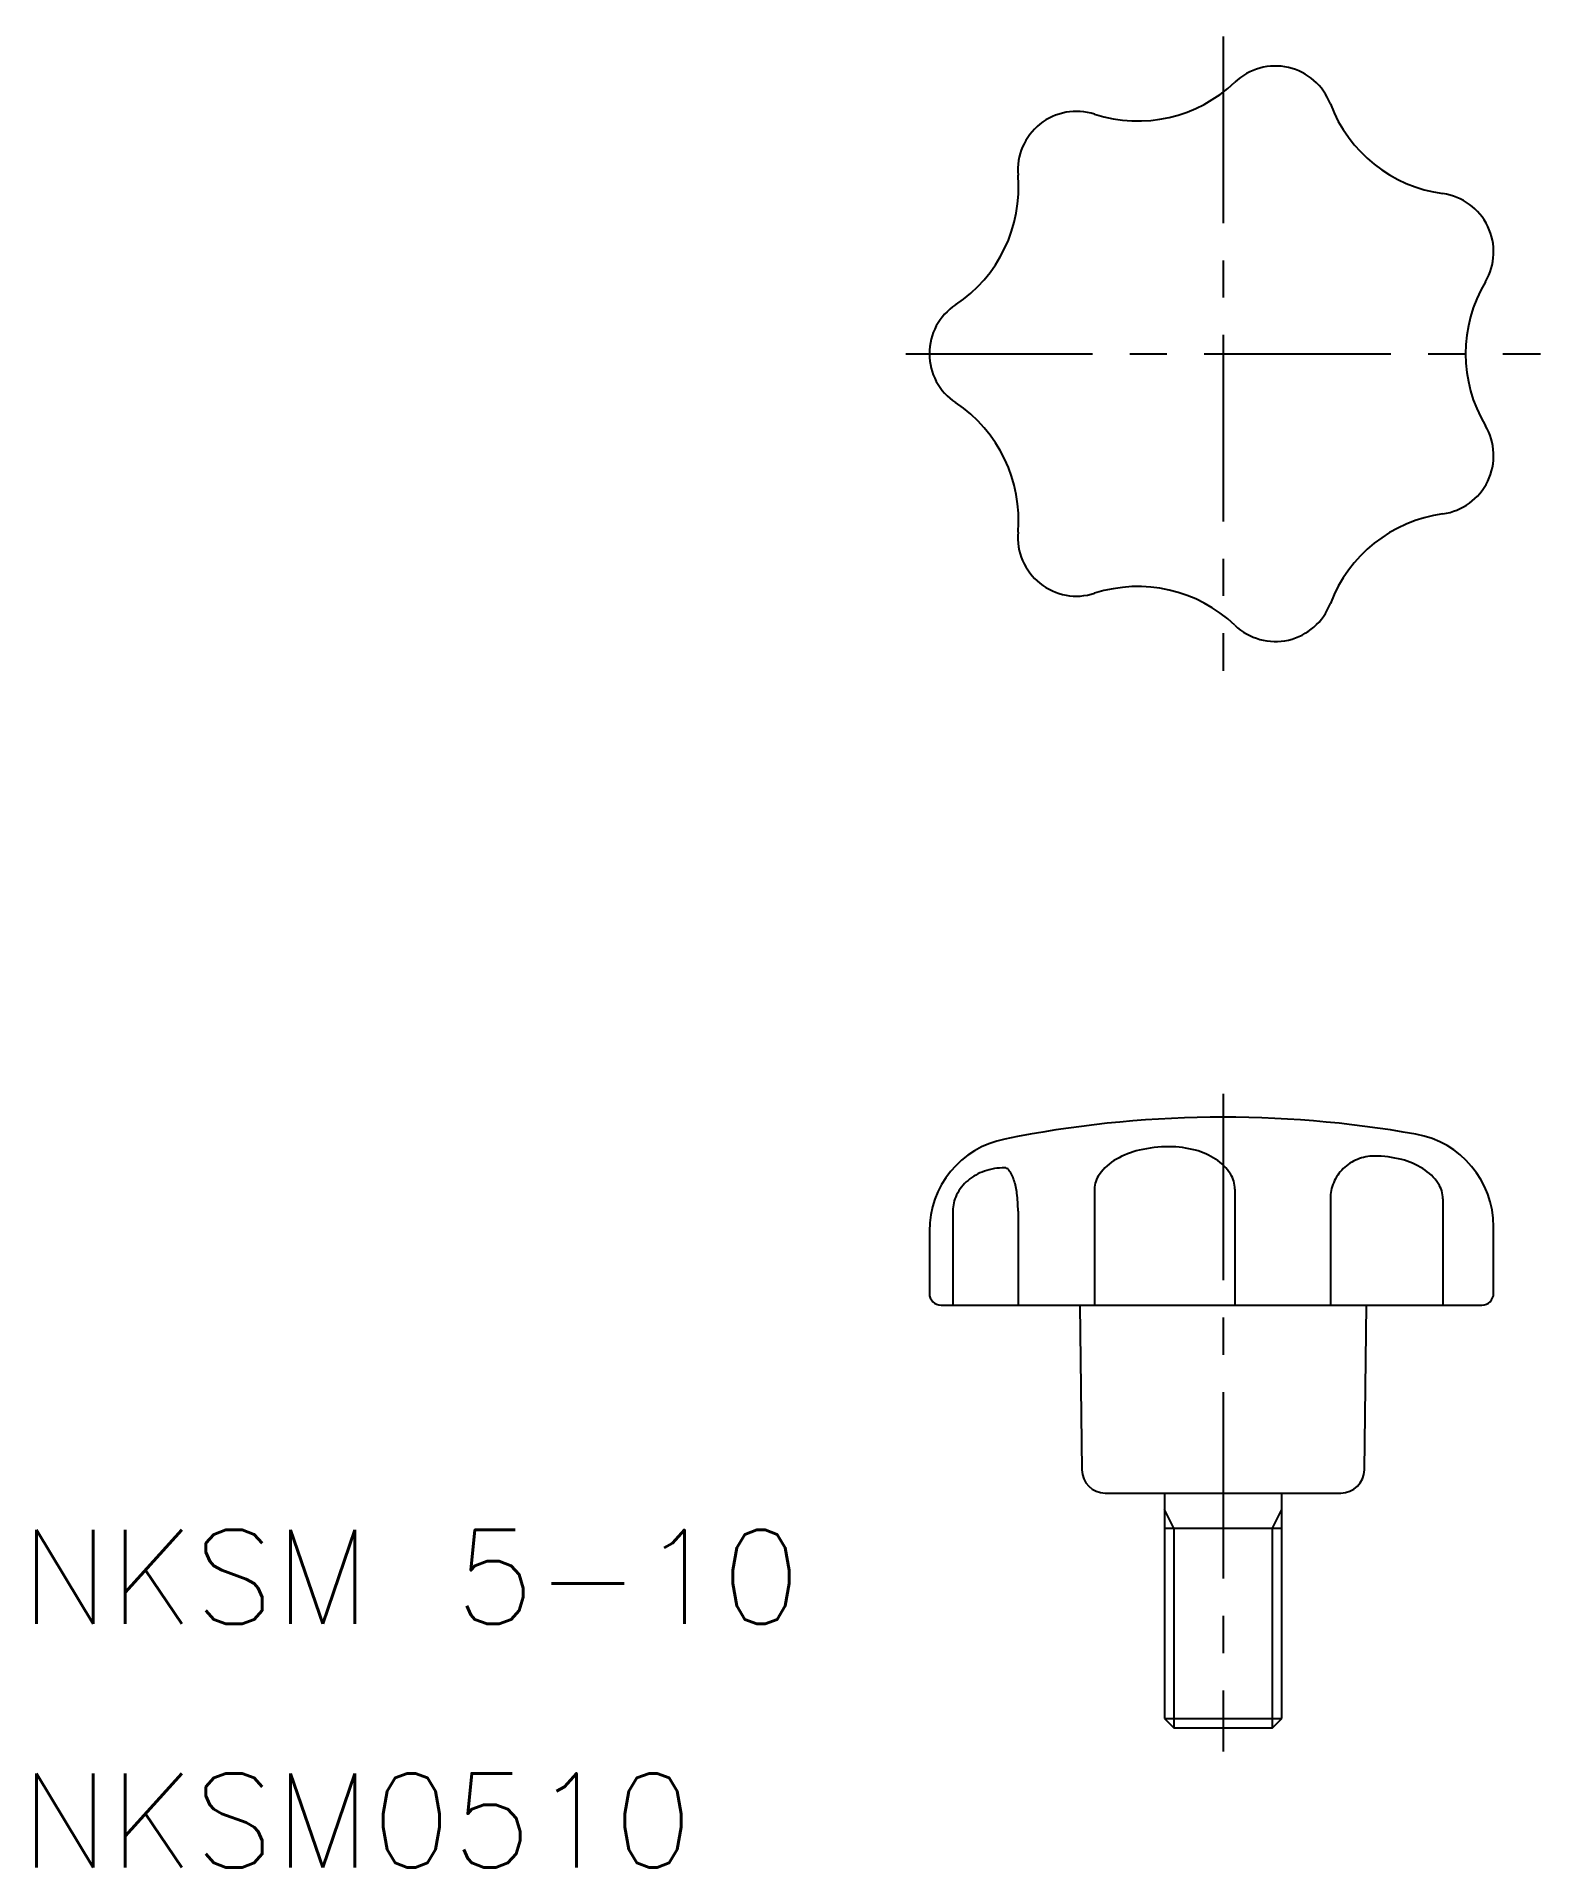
# Model space of a CAD drawing. Extents: x 62.4 to 126.4, y 117.6 to 195.5.
import ezdxf
from ezdxf.enums import TextEntityAlignment as Align

# ---------------------------------------------------------------- set-up
doc = ezdxf.new("R2010")
doc.units = 0
doc.header["$LTSCALE"] = 0.25
doc.linetypes.add('CENTER', pattern=[50.8, 31.75, -6.35, 6.35, -6.35])
doc.layers.get('0').update_dxf_attribs({"linetype": 'CONTINUOUS'})
doc.layers.add('CENTER', color=1, linetype='CENTER')
doc.styles.get("Standard").update_dxf_attribs({"font": 'txt.shx'})

msp = doc.modelspace()

# ---------------------------------------------------------------- linework, layer by layer
at = {"color": 7, "linetype": 'CONTINUOUS'}
for p, q in [((107.407528, 146.439072), (107.407528, 141.499072)), ((113.379428, 146.439072), (113.379428, 141.499072)), ((117.440028, 146.026072), (117.440028, 141.499072)), ((122.229028, 146.026072), (122.229028, 141.499072)), ((101.376728, 145.505572), (101.376728, 141.499072)), ((104.151228, 145.505572), (104.151228, 141.499072)), ((100.376728, 144.650572), (100.376728, 141.999072)), ((124.385928, 141.999072), (124.385928, 144.838272)), ((100.876728, 141.499072), (123.885928, 141.499072)), ((106.629028, 141.499072), (106.629028, 141.499172)), ((106.776728, 141.499072), (106.864328, 134.486572)), ((112.381328, 141.499072), (112.381428, 141.499072)), ((118.889028, 134.486572), (118.976728, 141.499072)), ((107.864328, 133.499072), (117.889128, 133.499072)), ((110.376728, 133.499072), (110.376728, 123.899072)), ((115.376728, 123.899072), (115.376728, 133.499072)), ((110.776728, 131.999072), (110.376728, 132.799072)), ((114.976728, 131.999072), (115.376728, 132.799072)), ((110.376728, 131.999072), (115.376728, 131.999072)), ((110.376728, 123.899072), (115.376728, 123.899072)), ((110.376728, 123.899072), (110.776728, 123.499072)), ((110.776728, 123.499072), (114.976728, 123.499072)), ((114.976728, 123.499072), (115.376728, 123.899072))]:
    msp.add_line(p, q, dxfattribs=at)
at = {"color": 3, "linetype": 'CONTINUOUS'}
for p, q in [((110.776728, 131.999072), (110.776728, 123.499072)), ((114.976728, 123.499072), (114.976728, 131.999072))]:
    msp.add_line(p, q, dxfattribs=at)
at = {"color": 7, "linetype": 'CONTINUOUS'}
for centre, radius, start, end in [((115.101928, 191.750272), 2.5, 20.734712, 133.551019), ((109.245428, 197.910772), 6, 252.163023, 313.550981), ((123.051328, 194.759672), 6, 200.735019, 262.122003), ((106.641828, 189.819372), 2.5, 72.163175, 184.979997), ((98.173928, 189.081472), 6, 303.592001, 4.979576), ((121.886428, 186.339872), 2.5, 329.306003, 82.122614), ((129.195628, 182.000972), 6, 149.305983, 210.693999), ((102.876728, 182.000972), 2.5, 123.591981, 236.408001), ((98.173928, 174.920472), 6, 355.020005, 56.408211), ((121.886428, 177.662172), 2.5, 277.877999, 30.693922), ((123.051328, 169.242372), 6, 97.877521, 159.265021), ((106.641828, 174.182672), 2.5, 175.019985, 287.836979), ((109.245428, 166.091272), 6, 46.449001, 107.837017), ((115.101928, 172.251772), 2.5, 226.449021, 339.264984), ((112.876728, 102.499028), 47, 79.942681, 101.400982), ((104.376728, 144.650572), 4, 101.400982, 180.00002), ((110.142728, 144.534472), 3.65617, 103.240005, 119.598007), ((110.580528, 142.673772), 5.56763, 89.999981, 103.240005), ((110.580528, 143.910072), 4.33136, 75.06492, 89.999981), ((110.913028, 145.156472), 3.04141, 57.220206, 75.06492), ((120.385928, 144.838272), 4, 0, 79.942681), ((103.579728, 144.714772), 2.63076, 89.999981, 109.083028), ((103.579728, 147.129272), 0.216273, 36.867714, 89.999981), ((109.476728, 145.706872), 2.30781, 119.598007, 143.900012), ((111.419928, 145.943772), 2.10499, 32.750382, 57.220206), ((119.258628, 146.005272), 1.82291, 134.198003, 156.927009), ((119.290128, 145.972872), 1.86803, 111.93802, 134.198003), ((119.310428, 145.922472), 1.92244, 89.999981, 111.93802), ((119.310428, 143.177472), 4.66743, 75.52638, 89.999981), ((119.673128, 144.582372), 3.21644, 58.070189, 75.526494), ((120.225728, 145.469272), 2.17146, 33.61171, 58.070304), ((103.240028, 145.348172), 1.90024, 129.867989, 153.620012), ((103.445828, 145.101772), 2.22127, 109.083028, 129.867989), ((102.559528, 146.364172), 1.49143, 17.256801, 36.867886), ((100.897828, 145.847972), 3.23145, 7.332084, 17.256801), ((108.472628, 146.439072), 1.06508, 143.900012, 180.00002), ((112.190028, 146.439072), 1.18939, 0, 32.750497), ((119.209728, 146.026072), 1.76971, 156.927009, 180.00002), ((121.063528, 146.026072), 1.16553, 0, 33.611423), ((102.922528, 145.505572), 1.54579, 153.620012, 180.00002), ((98.237028, 145.505572), 5.91422, 0, 7.332026), ((100.876728, 141.999072), 0.5, 180.00002, 270.000001), ((123.885928, 141.999072), 0.5, 270.000001, 0), ((107.864328, 134.499072), 1, 180.715988, 270.000001), ((117.889128, 134.499072), 1, 270.000001, 359.284014)]:
    msp.add_arc(centre, radius, start, end, dxfattribs=at)
at = {"layer": 'CENTER', "color": 1, "linetype": 'CENTER'}
for p, q in [((112.876728, 195.500972), (112.876728, 168.500972)), ((99.376728, 182.000972), (126.376728, 182.000972)), ((112.876728, 150.499072), (112.876728, 122.499072))]:
    msp.add_line(p, q, dxfattribs=at)

# ---------------------------------------------------------------- texts
at = {"color": 7, "linetype": 'CONTINUOUS'}
for s, p in [('NKSM 5-10', (61.705418, 129.930944)), ('NKSM0510', (61.705418, 119.56429))]:
    msp.add_text(s, height=4, dxfattribs=at).set_placement(p, align=Align.MIDDLE_LEFT)

doc.saveas('drawing.dxf')
